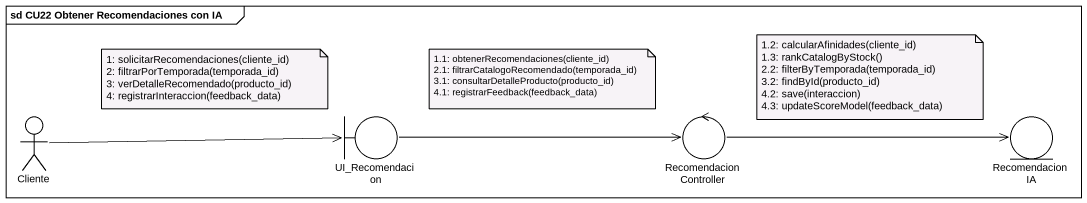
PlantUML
@startuml
mainframe sd CU22 Obtener Recomendaciones con IA
actor Cliente
boundary UI_Recomendacion
control RecomendacionController
entity RecomendacionIA
Cliente -right-> UI_Recomendacion
UI_Recomendacion -right-> RecomendacionController
RecomendacionController -right-> RecomendacionIA
note as N1
  1.2: calcularAfinidades(cliente_id)
  1.3: rankCatalogByStock()
  2.2: filterByTemporada(temporada_id)
  3.2: findById(producto_id)
  4.2: save(interaccion)
  4.3: updateScoreModel(feedback_data)
end note
note as N2
  1: solicitarRecomendaciones(cliente_id)
  2: filtrarPorTemporada(temporada_id)
  3: verDetalleRecomendado(producto_id)
  4: registrarInteraccion(feedback_data)
end note
note as N3
  1.1: obtenerRecomendaciones(cliente_id)
  2.1: filtrarCatalogoRecomendado(temporada_id)
  3.1: consultarDetalleProducto(producto_id)
  4.1: registrarFeedback(feedback_data)
end note
@enduml
